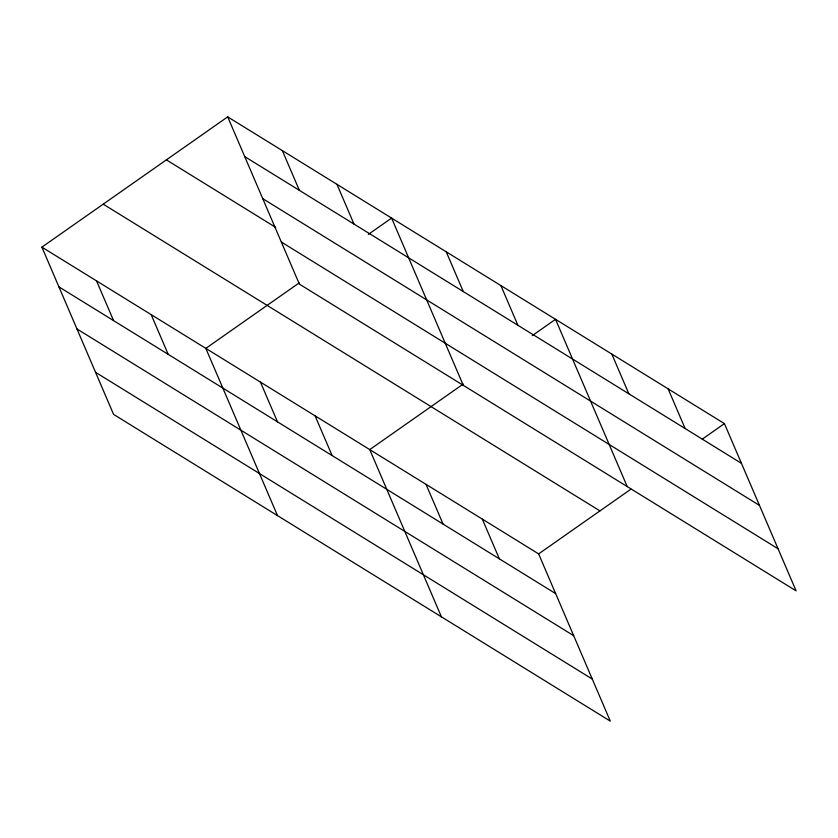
<?xml version="1.0" encoding="UTF-8"?>
<svg xmlns="http://www.w3.org/2000/svg" width="838" height="838" viewBox="0 0 838 838"><rect width="100%" height="100%" fill="white"/><g stroke="black" fill="none" stroke-linecap="round" stroke-linejoin="round"><path stroke-width="1.26" d="M41.9 247.147L538.635 553.887L610.305 721.13L113.58 414.391L41.9 247.147L227.695 116.87L724.42 423.609L796.1 590.853L299.365 284.113L227.695 116.87M299.25 282.856L205.823 348.378L277.504 515.611M368.353 234.399L391.608 218.09L463.288 385.333M463.173 384.087L369.747 449.597L441.417 616.841M532.277 335.629L555.531 319.32L627.212 486.553M538.635 553.887L630.993 489.13M702.223 439.175L724.42 423.609M244.717 156.591L741.441 463.33M262.755 198.669L759.479 505.408M166.374 159.859L275.66 227.349M281.338 242.025L778.062 548.764M103.21 204.158L599.945 510.897M58.922 286.868L555.657 593.608M76.96 328.957L573.695 635.696M95.542 372.313L592.277 679.052M668.127 388.842L685.149 428.564M611.824 354.076L628.856 393.797M500.894 285.58L517.915 325.301M446.256 251.84L463.278 291.561M482.332 519.131L499.364 558.852M336.97 184.35L353.992 224.071M426.039 484.364L443.061 524.085M282.333 150.61L299.355 190.331M315.098 415.858L332.131 455.579M260.461 382.118L277.483 421.839M151.186 314.638L168.208 354.359M96.538 280.898L113.57 320.619"/></g></svg>
